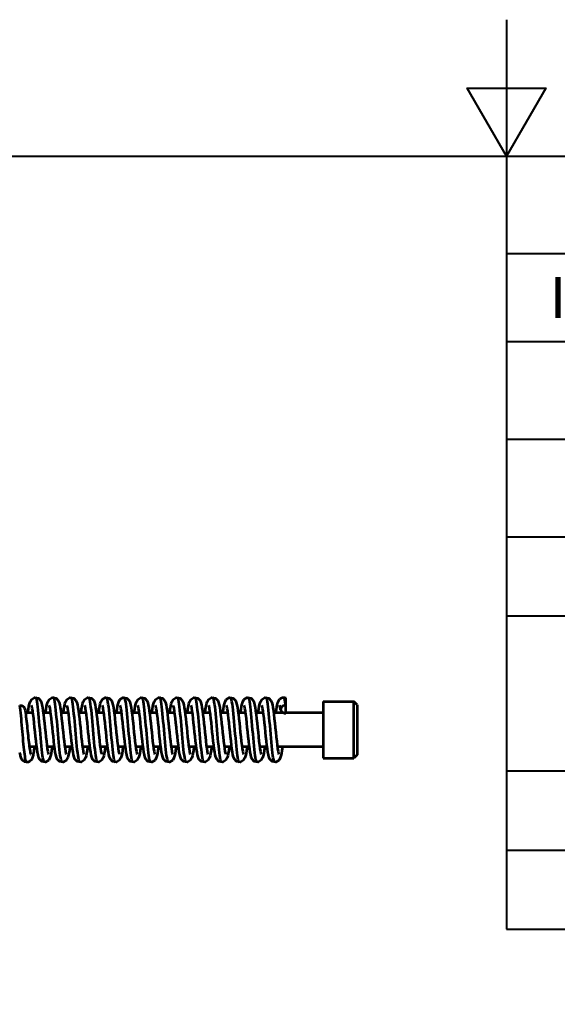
# Paper-space layout 'Drive Roller Sub Assy' of a CAD drawing. Header units: millimetres. Extents: x 0 to 297, y 0 to 210.
# Drawn here: x 112.8 to 152.2, y 137 to 210 of the extents above; entities that cross this region are included whole.
import ezdxf

# ---------------------------------------------------------------- set-up
doc = ezdxf.new("R2010")
doc.units = ezdxf.units.MM
for name, color, linetype, lineweight in [('2dTransBorder', 7, 'Continuous', 35), ('Tangent Edges', 7, 'Continuous', 50), ('Visible Edges', 7, 'Continuous', 50)]:
    doc.layers.add(name, color=color, linetype=linetype, lineweight=lineweight)
doc.layers.add('Title', color=7, linetype='Continuous')
doc.styles.get("Standard").update_dxf_attribs({"font": 'ARIAL.TTF'})

# ---------------------------------------------------------------- blocks, each defined once
blk = doc.blocks.new('*T24')
at = {"color": 0, "lineweight": -2}
for p, q in [((0, 0), (16.424, 0)), ((0, 0), (0, -7.135)), ((16.424, 0), (33.12, 0)), ((33.12, 0), (69.767, 0)), ((69.767, 0), (105.193, 0)), ((105.193, 0), (138.5, 0)), ((138.5, 0), (138.5, -7.135)), ((0, -7.135), (16.424, -7.135)), ((0, -7.135), (0, -13.604)), ((16.424, -7.135), (33.12, -7.135)), ((16.424, -7.135), (16.424, -13.604)), ((33.12, -7.135), (69.767, -7.135)), ((33.12, -7.135), (33.12, -13.604)), ((69.767, -7.135), (105.193, -7.135)), ((69.767, -7.135), (69.767, -13.604)), ((105.193, -7.135), (138.5, -7.135)), ((105.193, -7.135), (105.193, -13.604)), ((138.5, -7.135), (138.5, -13.604)), ((0, -13.604), (16.424, -13.604)), ((0, -13.604), (0, -20.768)), ((16.424, -13.604), (33.12, -13.604)), ((16.424, -13.604), (16.424, -20.768)), ((33.12, -13.604), (69.767, -13.604)), ((33.12, -13.604), (33.12, -20.768)), ((69.767, -13.604), (105.193, -13.604)), ((69.767, -13.604), (69.767, -20.768)), ((105.193, -13.604), (138.5, -13.604)), ((105.193, -13.604), (105.193, -20.768)), ((138.5, -13.604), (138.5, -20.768)), ((0, -20.768), (16.424, -20.768)), ((0, -20.768), (0, -27.93)), ((16.424, -20.768), (33.12, -20.768)), ((16.424, -20.768), (16.424, -27.93)), ((33.12, -20.768), (69.767, -20.768)), ((33.12, -20.768), (33.12, -27.93)), ((69.767, -20.768), (105.193, -20.768)), ((69.767, -20.768), (69.767, -27.93)), ((105.193, -20.768), (138.5, -20.768)), ((105.193, -20.768), (105.193, -27.93)), ((138.5, -20.768), (138.5, -27.93)), ((0, -27.93), (16.424, -27.93)), ((0, -27.93), (0, -33.732)), ((16.424, -27.93), (33.12, -27.93)), ((16.424, -27.93), (16.424, -33.732)), ((33.12, -27.93), (69.767, -27.93)), ((33.12, -27.93), (33.12, -33.732)), ((69.767, -27.93), (105.193, -27.93)), ((69.767, -27.93), (69.767, -33.732)), ((105.193, -27.93), (138.5, -27.93)), ((105.193, -27.93), (105.193, -33.732)), ((138.5, -27.93), (138.5, -33.732)), ((0, -33.732), (16.424, -33.732)), ((0, -33.732), (0, -45.105)), ((16.424, -33.732), (33.12, -33.732)), ((16.424, -33.732), (16.424, -45.105)), ((33.12, -33.732), (69.767, -33.732)), ((33.12, -33.732), (33.12, -45.105)), ((69.767, -33.732), (105.193, -33.732)), ((69.767, -33.732), (69.767, -45.105)), ((105.193, -33.732), (138.5, -33.732)), ((105.193, -33.732), (105.193, -45.105)), ((138.5, -33.732), (138.5, -45.105)), ((0, -45.105), (16.424, -45.105)), ((0, -45.105), (0, -50.907)), ((16.424, -45.105), (33.12, -45.105)), ((16.424, -45.105), (16.424, -50.907)), ((33.12, -45.105), (69.767, -45.105)), ((33.12, -45.105), (33.12, -50.907)), ((69.767, -45.105), (105.193, -45.105)), ((69.767, -45.105), (69.767, -50.907)), ((105.193, -45.105), (138.5, -45.105)), ((105.193, -45.105), (105.193, -50.907)), ((138.5, -45.105), (138.5, -50.907)), ((0, -50.907), (16.424, -50.907)), ((0, -50.907), (0, -56.709)), ((16.424, -50.907), (33.12, -50.907)), ((16.424, -50.907), (16.424, -56.709)), ((33.12, -50.907), (69.767, -50.907)), ((33.12, -50.907), (33.12, -56.709)), ((69.767, -50.907), (105.193, -50.907)), ((69.767, -50.907), (69.767, -56.709)), ((105.193, -50.907), (138.5, -50.907)), ((105.193, -50.907), (105.193, -56.709)), ((138.5, -50.907), (138.5, -56.709)), ((0, -56.709), (16.424, -56.709)), ((16.424, -56.709), (33.12, -56.709)), ((33.12, -56.709), (69.767, -56.709)), ((69.767, -56.709), (105.193, -56.709)), ((105.193, -56.709), (138.5, -56.709))]:
    blk.add_line(p, q, dxfattribs=at)
at = {"color": 0}
for s, insert, char_height, width, attachment_point in [('Parts List', (69.25, -3.568), 3.5, 138.1, 5), ('Qty', (24.772, -10.37), 3, 16.29505, 5), ('File Name', (51.443, -10.37), 3, 36.24766, 5), ('Description', (87.48, -10.37), 3, 35.02607, 5), ('Blank', (121.847, -10.37), 3, 32.90676, 5), ('ITEM', (8.212, -10.37), 3, 16.02446, 5), ('See Drg VW252-02-203-2', (105.393, -17.186), 2.5, 32.90676, 4), ('1', (8.212, -17.186), 2.5, 16.02446, 5), ('1', (24.772, -17.186), 2.5, 16.29505, 5), ('VW252-02-0203-2', (33.32, -17.186), 2.5, 36.24766, 4), ('Drive Roller', (69.967, -17.186), 2.5, 35.02607, 4), ('See Drg VW252-02-1000', (105.393, -24.349), 2.5, 32.90676, 4), ('Brg.Block Slide', (69.967, -24.349), 2.5, 35.02607, 4), ('2', (8.212, -24.349), 2.5, 16.02446, 5), ('2', (24.772, -24.349), 2.5, 16.29505, 5), ('VW252-02-1000', (33.32, -24.349), 2.5, 36.24766, 4), ('3', (8.212, -30.831), 2.5, 16.02446, 5), ('2', (24.772, -30.831), 2.5, 16.29505, 5), ('M10X115LN', (33.32, -30.831), 2.5, 36.24766, 4), ('AllenBolt M10x115', (69.967, -30.831), 2.5, 35.02607, 4), ('B.O.', (105.393, -30.831), 2.5, 32.90676, 4), ('SS Coil Spring ID-13, Nos of Coil-15, WIre Dia.-3', (69.967, -39.419), 2.5, 35.02607, 4), ('4', (8.212, -39.419), 2.5, 16.02446, 5), ('2', (24.772, -39.419), 2.5, 16.29505, 5), ('VW252-02-0304', (33.32, -39.419), 2.5, 36.24766, 4), ('B.O.', (105.393, -39.419), 2.5, 32.90676, 4), ('NYLON_GEAR', (33.32, -48.006), 2.5, 36.24766, 4), ('Spl Gear', (69.967, -48.006), 2.5, 35.02607, 4), ('See Drg VW02-210', (105.393, -48.006), 2.5, 32.90676, 4), ('5', (8.212, -48.006), 2.5, 16.02446, 5), ('1', (24.772, -48.006), 2.5, 16.29505, 5), ('6', (8.212, -53.808), 2.5, 16.02446, 5), ('2', (24.772, -53.808), 2.5, 16.29505, 5), ('M10_NUT', (33.32, -53.808), 2.5, 36.24766, 4), ('S Hex Nut M10', (69.967, -53.808), 2.5, 35.02607, 4), ('B.O.', (105.393, -53.808), 2.5, 32.90676, 4)]:
    blk.add_mtext(s, dxfattribs=dict(at, insert=insert, char_height=char_height, width=width, attachment_point=attachment_point))
blk = doc.blocks.new('Default Border')
at = {"layer": '2dTransBorder', "color": 179, "linetype": 'Continuous', "lineweight": 25, "true_color": 0x262659}
for points in [[(148.5, 210), (148.5, 200), (145.613, 205), (151.387, 205), (148.5, 200)], [(10, 10), (10, 200), (287, 200), (287, 10), (10, 10)]]:
    blk.add_lwpolyline(points, dxfattribs=at)
blk = doc.blocks.new('Title')
at = {"layer": '2dTransBorder'}
blk.add_blockref('Default Border', (-10, -10), dxfattribs=at)

psp = doc.layouts.new('Drive Roller Sub Assy')

# ---------------------------------------------------------------- linework, layer by layer
at = {"layer": 'Tangent Edges', "color": 179, "linetype": 'Continuous', "lineweight": 35, "true_color": 0x262659}
for points in [[(113.394, 159.162), (113.43, 159.419), (113.466, 159.639), (113.504, 159.821), (113.552, 159.977), (113.645, 160.138), (113.874, 160.278), (114.16, 160.23), (114.319, 160.061), (114.382, 159.909), (114.425, 159.743), (114.462, 159.544), (114.498, 159.308), (114.533, 159.036), (114.568, 158.733), (114.604, 158.411), (114.639, 158.074), (114.674, 157.734), (114.709, 157.4), (114.744, 157.083), (114.779, 156.792), (114.814, 156.537), (114.848, 156.329), (114.879, 156.181), (114.898, 156.119)], [(114.694, 159.162), (114.73, 159.419), (114.766, 159.639), (114.804, 159.821), (114.852, 159.977), (114.945, 160.138), (115.174, 160.278), (115.46, 160.23), (115.619, 160.061), (115.682, 159.909), (115.725, 159.743), (115.762, 159.544), (115.798, 159.308), (115.833, 159.036), (115.868, 158.733), (115.904, 158.411), (115.939, 158.074), (115.974, 157.734), (116.009, 157.4), (116.044, 157.083), (116.079, 156.792), (116.114, 156.537), (116.148, 156.329), (116.179, 156.181), (116.198, 156.119)], [(115.994, 159.162), (116.03, 159.419), (116.066, 159.639), (116.104, 159.821), (116.152, 159.977), (116.244, 160.138), (116.473, 160.278), (116.759, 160.23), (116.919, 160.062), (116.982, 159.909), (117.024, 159.745), (117.061, 159.546), (117.097, 159.309), (117.133, 159.036), (117.168, 158.735), (117.204, 158.411), (117.239, 158.075), (117.274, 157.734), (117.309, 157.401), (117.344, 157.084), (117.379, 156.793), (117.414, 156.538), (117.448, 156.33), (117.479, 156.181), (117.498, 156.119)], [(117.294, 159.162), (117.33, 159.419), (117.366, 159.639), (117.404, 159.821), (117.452, 159.977), (117.545, 160.138), (117.774, 160.278), (118.06, 160.23), (118.219, 160.061), (118.282, 159.909), (118.325, 159.743), (118.362, 159.544), (118.398, 159.308), (118.433, 159.036), (118.468, 158.733), (118.504, 158.411), (118.539, 158.074), (118.574, 157.734), (118.609, 157.4), (118.644, 157.083), (118.679, 156.792), (118.714, 156.537), (118.748, 156.329), (118.779, 156.181), (118.798, 156.119)], [(118.594, 159.162), (118.63, 159.419), (118.666, 159.639), (118.704, 159.821), (118.752, 159.977), (118.844, 160.138), (119.073, 160.278), (119.359, 160.23), (119.519, 160.062), (119.582, 159.909), (119.624, 159.745), (119.661, 159.546), (119.697, 159.309), (119.733, 159.036), (119.768, 158.735), (119.804, 158.411), (119.839, 158.075), (119.874, 157.734), (119.909, 157.401), (119.944, 157.084), (119.979, 156.793), (120.014, 156.538), (120.048, 156.33), (120.079, 156.181), (120.098, 156.119)], [(119.894, 159.162), (119.93, 159.419), (119.966, 159.639), (120.004, 159.821), (120.052, 159.977), (120.145, 160.138), (120.374, 160.278), (120.66, 160.23), (120.819, 160.061), (120.882, 159.909), (120.925, 159.743), (120.962, 159.544), (120.998, 159.308), (121.033, 159.036), (121.068, 158.733), (121.104, 158.411), (121.139, 158.074), (121.174, 157.734), (121.209, 157.4), (121.244, 157.083), (121.279, 156.792), (121.314, 156.537), (121.348, 156.329), (121.379, 156.181), (121.398, 156.119)], [(121.194, 159.162), (121.23, 159.419), (121.266, 159.639), (121.304, 159.821), (121.352, 159.977), (121.444, 160.138), (121.673, 160.278), (121.959, 160.23), (122.119, 160.062), (122.182, 159.909), (122.224, 159.745), (122.261, 159.546), (122.297, 159.309), (122.333, 159.036), (122.368, 158.735), (122.404, 158.411), (122.439, 158.075), (122.474, 157.734), (122.509, 157.401), (122.544, 157.084), (122.579, 156.793), (122.614, 156.538), (122.648, 156.33), (122.679, 156.181), (122.698, 156.119)], [(122.494, 159.162), (122.53, 159.419), (122.566, 159.639), (122.604, 159.821), (122.652, 159.977), (122.745, 160.138), (122.974, 160.278), (123.26, 160.23), (123.419, 160.061), (123.482, 159.909), (123.525, 159.743), (123.562, 159.544), (123.598, 159.308), (123.633, 159.036), (123.668, 158.733), (123.704, 158.411), (123.739, 158.074), (123.774, 157.734), (123.809, 157.4), (123.844, 157.083), (123.879, 156.792), (123.914, 156.537), (123.948, 156.329), (123.979, 156.181), (123.998, 156.119)], [(123.794, 159.162), (123.83, 159.419), (123.866, 159.639), (123.904, 159.821), (123.952, 159.977), (124.044, 160.138), (124.273, 160.278), (124.559, 160.23), (124.719, 160.062), (124.782, 159.909), (124.824, 159.745), (124.861, 159.546), (124.897, 159.309), (124.933, 159.036), (124.968, 158.735), (125.004, 158.411), (125.039, 158.075), (125.074, 157.734), (125.109, 157.401), (125.144, 157.084), (125.179, 156.793), (125.214, 156.538), (125.248, 156.33), (125.279, 156.181), (125.298, 156.119)], [(125.094, 159.162), (125.13, 159.419), (125.166, 159.639), (125.204, 159.821), (125.252, 159.977), (125.345, 160.138), (125.574, 160.278), (125.86, 160.23), (126.019, 160.061), (126.082, 159.909), (126.125, 159.743), (126.162, 159.544), (126.198, 159.308), (126.233, 159.036), (126.268, 158.733), (126.304, 158.411), (126.339, 158.074), (126.374, 157.734), (126.409, 157.4), (126.444, 157.083), (126.479, 156.792), (126.514, 156.537), (126.548, 156.329), (126.579, 156.181), (126.598, 156.119)], [(126.394, 159.162), (126.43, 159.419), (126.466, 159.639), (126.504, 159.821), (126.552, 159.977), (126.644, 160.138), (126.873, 160.278), (127.159, 160.23), (127.319, 160.062), (127.382, 159.909), (127.424, 159.745), (127.461, 159.546), (127.497, 159.309), (127.533, 159.036), (127.568, 158.735), (127.604, 158.411), (127.639, 158.075), (127.674, 157.734), (127.709, 157.401), (127.744, 157.084), (127.779, 156.793), (127.814, 156.538), (127.848, 156.33), (127.879, 156.181), (127.898, 156.119)], [(127.694, 159.162), (127.73, 159.419), (127.766, 159.639), (127.804, 159.821), (127.852, 159.977), (127.945, 160.138), (128.174, 160.278), (128.46, 160.23), (128.619, 160.061), (128.682, 159.909), (128.725, 159.743), (128.762, 159.544), (128.798, 159.308), (128.833, 159.036), (128.868, 158.733), (128.904, 158.411), (128.939, 158.074), (128.974, 157.734), (129.009, 157.4), (129.044, 157.083), (129.079, 156.792), (129.114, 156.537), (129.148, 156.329), (129.179, 156.181), (129.198, 156.119)], [(128.994, 159.162), (129.03, 159.419), (129.066, 159.639), (129.104, 159.821), (129.152, 159.977), (129.244, 160.138), (129.473, 160.278), (129.759, 160.23), (129.919, 160.062), (129.982, 159.909), (130.024, 159.745), (130.061, 159.546), (130.097, 159.309), (130.133, 159.036), (130.168, 158.735), (130.204, 158.411), (130.239, 158.075), (130.274, 157.734), (130.309, 157.401), (130.344, 157.084), (130.379, 156.793), (130.414, 156.538), (130.448, 156.33), (130.479, 156.181), (130.498, 156.119)], [(130.294, 159.162), (130.33, 159.419), (130.366, 159.639), (130.404, 159.821), (130.452, 159.977), (130.545, 160.138), (130.774, 160.278), (131.06, 160.23), (131.219, 160.061), (131.282, 159.909), (131.325, 159.743), (131.362, 159.544), (131.398, 159.308), (131.433, 159.036), (131.468, 158.733), (131.504, 158.411), (131.539, 158.074), (131.574, 157.734), (131.609, 157.4), (131.644, 157.083), (131.679, 156.792), (131.714, 156.537), (131.748, 156.329), (131.779, 156.181), (131.798, 156.119)], [(131.594, 159.162), (131.604, 159.238), (131.614, 159.312), (131.624, 159.382), (131.634, 159.45), (131.645, 159.515), (131.655, 159.576), (131.665, 159.635), (131.676, 159.69), (131.686, 159.742), (131.697, 159.792), (131.709, 159.839), (131.722, 159.884), (131.735, 159.928), (131.75, 159.97), (131.767, 160.013), (131.789, 160.058), (131.819, 160.104), (131.858, 160.154), (131.911, 160.202), (131.977, 160.244), (132.055, 160.274), (132.138, 160.286), (132.223, 160.281), (132.304, 160.258)], [(113.177, 159.451), (113.195, 159.323), (113.214, 159.185), (113.233, 159.038), (113.251, 158.884), (113.27, 158.722), (113.288, 158.554), (113.307, 158.381), (113.325, 158.206), (113.343, 158.028), (113.362, 157.85), (113.38, 157.672), (113.399, 157.497), (113.417, 157.326), (113.436, 157.159), (113.454, 156.999), (113.473, 156.847), (113.491, 156.704), (113.509, 156.572), (113.527, 156.453), (113.545, 156.348), (113.562, 156.258), (113.578, 156.187), (113.591, 156.138), (113.598, 156.119)], [(115.167, 156.662), (115.131, 156.405), (115.095, 156.185), (115.057, 156.004), (115.009, 155.847), (114.917, 155.686), (114.688, 155.546), (114.401, 155.594), (114.242, 155.762), (114.179, 155.915), (114.137, 156.079), (114.1, 156.278), (114.064, 156.515), (114.028, 156.788), (113.993, 157.089), (113.958, 157.413), (113.922, 157.749), (113.887, 158.089), (113.852, 158.422), (113.817, 158.74), (113.782, 159.03), (113.747, 159.286), (113.713, 159.494), (113.682, 159.643), (113.663, 159.705)], [(116.467, 156.662), (116.431, 156.405), (116.395, 156.185), (116.357, 156.004), (116.309, 155.847), (116.217, 155.686), (115.988, 155.546), (115.701, 155.594), (115.542, 155.762), (115.479, 155.915), (115.437, 156.079), (115.4, 156.278), (115.364, 156.515), (115.328, 156.788), (115.293, 157.089), (115.258, 157.413), (115.222, 157.749), (115.187, 158.089), (115.152, 158.422), (115.117, 158.74), (115.082, 159.03), (115.047, 159.286), (115.013, 159.494), (114.982, 159.643), (114.963, 159.705)], [(117.767, 156.662), (117.731, 156.405), (117.695, 156.185), (117.657, 156.004), (117.609, 155.847), (117.517, 155.686), (117.288, 155.546), (117.001, 155.594), (116.842, 155.762), (116.779, 155.915), (116.737, 156.079), (116.7, 156.278), (116.664, 156.515), (116.628, 156.788), (116.593, 157.089), (116.558, 157.413), (116.522, 157.749), (116.487, 158.089), (116.452, 158.422), (116.417, 158.74), (116.382, 159.03), (116.347, 159.286), (116.313, 159.494), (116.282, 159.643), (116.263, 159.705)], [(119.067, 156.662), (119.031, 156.405), (118.995, 156.185), (118.957, 156.004), (118.909, 155.847), (118.817, 155.686), (118.588, 155.546), (118.301, 155.594), (118.142, 155.762), (118.079, 155.915), (118.037, 156.079), (118, 156.278), (117.964, 156.515), (117.928, 156.788), (117.893, 157.089), (117.858, 157.413), (117.822, 157.749), (117.787, 158.089), (117.752, 158.422), (117.717, 158.74), (117.682, 159.03), (117.647, 159.286), (117.613, 159.494), (117.582, 159.643), (117.563, 159.705)], [(120.367, 156.662), (120.331, 156.405), (120.295, 156.185), (120.257, 156.004), (120.209, 155.847), (120.117, 155.686), (119.888, 155.546), (119.601, 155.594), (119.442, 155.762), (119.379, 155.915), (119.337, 156.079), (119.3, 156.278), (119.264, 156.515), (119.228, 156.788), (119.193, 157.089), (119.158, 157.413), (119.122, 157.749), (119.087, 158.089), (119.052, 158.422), (119.017, 158.74), (118.982, 159.03), (118.947, 159.286), (118.913, 159.494), (118.882, 159.643), (118.863, 159.705)], [(121.667, 156.662), (121.631, 156.405), (121.595, 156.185), (121.557, 156.004), (121.509, 155.847), (121.417, 155.686), (121.188, 155.546), (120.901, 155.594), (120.742, 155.762), (120.679, 155.915), (120.637, 156.079), (120.6, 156.278), (120.564, 156.515), (120.528, 156.788), (120.493, 157.089), (120.458, 157.413), (120.422, 157.749), (120.387, 158.089), (120.352, 158.422), (120.317, 158.74), (120.282, 159.03), (120.247, 159.286), (120.213, 159.494), (120.182, 159.643), (120.163, 159.705)], [(122.967, 156.662), (122.931, 156.405), (122.895, 156.185), (122.857, 156.004), (122.809, 155.847), (122.717, 155.686), (122.488, 155.546), (122.201, 155.594), (122.042, 155.762), (121.979, 155.915), (121.937, 156.079), (121.9, 156.278), (121.864, 156.515), (121.828, 156.788), (121.793, 157.089), (121.758, 157.413), (121.722, 157.749), (121.687, 158.089), (121.652, 158.422), (121.617, 158.74), (121.582, 159.03), (121.547, 159.286), (121.513, 159.494), (121.482, 159.643), (121.463, 159.705)], [(124.267, 156.662), (124.231, 156.405), (124.195, 156.185), (124.157, 156.004), (124.109, 155.847), (124.017, 155.686), (123.788, 155.546), (123.501, 155.594), (123.342, 155.762), (123.279, 155.915), (123.237, 156.079), (123.2, 156.278), (123.164, 156.515), (123.128, 156.788), (123.093, 157.089), (123.058, 157.413), (123.022, 157.749), (122.987, 158.089), (122.952, 158.422), (122.917, 158.74), (122.882, 159.03), (122.847, 159.286), (122.813, 159.494), (122.782, 159.643), (122.763, 159.705)], [(125.567, 156.662), (125.531, 156.405), (125.495, 156.185), (125.457, 156.004), (125.409, 155.847), (125.317, 155.686), (125.088, 155.546), (124.801, 155.594), (124.642, 155.762), (124.579, 155.915), (124.537, 156.079), (124.5, 156.278), (124.464, 156.515), (124.428, 156.788), (124.393, 157.089), (124.358, 157.413), (124.322, 157.749), (124.287, 158.089), (124.252, 158.422), (124.217, 158.74), (124.182, 159.03), (124.147, 159.286), (124.113, 159.494), (124.082, 159.643), (124.063, 159.705)], [(126.867, 156.662), (126.831, 156.405), (126.795, 156.185), (126.757, 156.004), (126.709, 155.847), (126.617, 155.686), (126.388, 155.546), (126.101, 155.594), (125.942, 155.762), (125.879, 155.915), (125.837, 156.079), (125.8, 156.278), (125.764, 156.515), (125.728, 156.788), (125.693, 157.089), (125.658, 157.413), (125.622, 157.749), (125.587, 158.089), (125.552, 158.422), (125.517, 158.74), (125.482, 159.03), (125.447, 159.286), (125.413, 159.494), (125.382, 159.643), (125.363, 159.705)], [(128.167, 156.662), (128.131, 156.405), (128.095, 156.185), (128.057, 156.004), (128.009, 155.847), (127.917, 155.686), (127.688, 155.546), (127.401, 155.594), (127.242, 155.762), (127.179, 155.915), (127.137, 156.079), (127.1, 156.278), (127.064, 156.515), (127.028, 156.788), (126.993, 157.089), (126.958, 157.413), (126.922, 157.749), (126.887, 158.089), (126.852, 158.422), (126.817, 158.74), (126.782, 159.03), (126.747, 159.286), (126.713, 159.494), (126.682, 159.643), (126.663, 159.705)], [(129.467, 156.662), (129.431, 156.405), (129.395, 156.185), (129.357, 156.004), (129.309, 155.847), (129.217, 155.686), (128.988, 155.546), (128.701, 155.594), (128.542, 155.762), (128.479, 155.915), (128.437, 156.079), (128.4, 156.278), (128.364, 156.515), (128.328, 156.788), (128.293, 157.089), (128.258, 157.413), (128.222, 157.749), (128.187, 158.089), (128.152, 158.422), (128.117, 158.74), (128.082, 159.03), (128.047, 159.286), (128.013, 159.494), (127.982, 159.643), (127.963, 159.705)], [(130.767, 156.662), (130.731, 156.405), (130.695, 156.185), (130.657, 156.004), (130.609, 155.847), (130.517, 155.686), (130.288, 155.546), (130.001, 155.594), (129.842, 155.762), (129.779, 155.915), (129.737, 156.079), (129.7, 156.278), (129.664, 156.515), (129.628, 156.788), (129.593, 157.089), (129.558, 157.413), (129.522, 157.749), (129.487, 158.089), (129.452, 158.422), (129.417, 158.74), (129.382, 159.03), (129.347, 159.286), (129.313, 159.494), (129.282, 159.643), (129.263, 159.705)], [(132.067, 156.662), (132.031, 156.405), (131.995, 156.185), (131.956, 156.002), (131.909, 155.848), (131.817, 155.686), (131.588, 155.546), (131.301, 155.594), (131.142, 155.762), (131.079, 155.915), (131.037, 156.079), (131, 156.278), (130.964, 156.515), (130.928, 156.788), (130.893, 157.089), (130.858, 157.413), (130.822, 157.749), (130.787, 158.089), (130.752, 158.422), (130.717, 158.74), (130.682, 159.03), (130.647, 159.286), (130.613, 159.494), (130.582, 159.643), (130.563, 159.705)], [(131.932, 159.384), (131.928, 159.407), (131.925, 159.428), (131.921, 159.449), (131.917, 159.47), (131.914, 159.49), (131.91, 159.509), (131.907, 159.527), (131.903, 159.545), (131.9, 159.562), (131.896, 159.578), (131.893, 159.594), (131.89, 159.609), (131.887, 159.622), (131.884, 159.635), (131.881, 159.647), (131.878, 159.658), (131.875, 159.668), (131.872, 159.677), (131.87, 159.685), (131.868, 159.692), (131.866, 159.697), (131.865, 159.701), (131.864, 159.704), (131.863, 159.705)], [(113.867, 156.662), (113.851, 156.541), (113.835, 156.428), (113.818, 156.321), (113.802, 156.223), (113.785, 156.133), (113.768, 156.051), (113.75, 155.975), (113.729, 155.904), (113.704, 155.835), (113.671, 155.764), (113.619, 155.688), (113.535, 155.61), (113.418, 155.553), (113.283, 155.538), (113.152, 155.568), (113.045, 155.634), (112.973, 155.713), (112.928, 155.788), (112.899, 155.857), (112.876, 155.925), (112.856, 155.997), (112.838, 156.075), (112.821, 156.16), (112.804, 156.252)]]:
    psp.add_lwpolyline(points, dxfattribs=at)
at = {"layer": 'Tangent Edges', "color": 179, "linetype": 'Continuous', "lineweight": 35, "true_color": 0x1a1a3e}
for points in [[(114.606, 155.537), (114.578, 155.558), (114.551, 155.619), (114.524, 155.718), (114.497, 155.855), (114.47, 156.028), (114.443, 156.233), (114.416, 156.467), (114.389, 156.725), (114.362, 157.003), (114.335, 157.297), (114.308, 157.602), (114.281, 157.912), (114.253, 158.222), (114.226, 158.526), (114.199, 158.821), (114.172, 159.099), (114.145, 159.358), (114.118, 159.591), (114.091, 159.796), (114.064, 159.968), (114.037, 160.106), (114.01, 160.206), (113.983, 160.266), (113.956, 160.286)], [(115.906, 155.537), (115.878, 155.557), (115.851, 155.618), (115.824, 155.718), (115.797, 155.856), (115.77, 156.028), (115.743, 156.233), (115.716, 156.466), (115.689, 156.725), (115.662, 157.003), (115.635, 157.297), (115.608, 157.602), (115.581, 157.912), (115.553, 158.222), (115.526, 158.527), (115.499, 158.82), (115.472, 159.099), (115.445, 159.357), (115.418, 159.591), (115.391, 159.796), (115.364, 159.968), (115.337, 160.106), (115.31, 160.206), (115.283, 160.266), (115.256, 160.286)], [(117.206, 155.538), (117.178, 155.558), (117.151, 155.618), (117.124, 155.718), (117.097, 155.856), (117.07, 156.028), (117.043, 156.233), (117.016, 156.466), (116.989, 156.725), (116.962, 157.003), (116.935, 157.297), (116.908, 157.602), (116.881, 157.912), (116.853, 158.222), (116.826, 158.527), (116.799, 158.821), (116.772, 159.099), (116.745, 159.357), (116.718, 159.591), (116.691, 159.796), (116.664, 159.968), (116.637, 160.105), (116.61, 160.205), (116.583, 160.266), (116.556, 160.287)], [(118.506, 155.537), (118.478, 155.558), (118.451, 155.619), (118.424, 155.718), (118.397, 155.855), (118.37, 156.028), (118.343, 156.233), (118.316, 156.466), (118.289, 156.724), (118.262, 157.003), (118.235, 157.297), (118.208, 157.602), (118.181, 157.912), (118.153, 158.222), (118.126, 158.526), (118.099, 158.821), (118.072, 159.099), (118.045, 159.358), (118.018, 159.591), (117.991, 159.796), (117.964, 159.968), (117.937, 160.106), (117.91, 160.205), (117.883, 160.266), (117.856, 160.286)], [(119.806, 155.537), (119.778, 155.557), (119.751, 155.618), (119.724, 155.718), (119.697, 155.856), (119.67, 156.028), (119.643, 156.233), (119.616, 156.467), (119.589, 156.725), (119.562, 157.003), (119.535, 157.297), (119.508, 157.602), (119.481, 157.912), (119.453, 158.222), (119.426, 158.527), (119.399, 158.82), (119.372, 159.099), (119.345, 159.358), (119.318, 159.591), (119.291, 159.796), (119.264, 159.968), (119.237, 160.106), (119.21, 160.206), (119.183, 160.266), (119.156, 160.286)], [(121.106, 155.538), (121.078, 155.558), (121.051, 155.618), (121.024, 155.718), (120.997, 155.856), (120.97, 156.028), (120.943, 156.233), (120.916, 156.466), (120.889, 156.725), (120.862, 157.003), (120.835, 157.297), (120.808, 157.602), (120.781, 157.912), (120.753, 158.222), (120.726, 158.527), (120.699, 158.821), (120.672, 159.099), (120.645, 159.357), (120.618, 159.591), (120.591, 159.796), (120.564, 159.968), (120.537, 160.105), (120.51, 160.205), (120.483, 160.266), (120.456, 160.287)], [(122.406, 155.537), (122.378, 155.558), (122.351, 155.619), (122.324, 155.718), (122.297, 155.855), (122.27, 156.028), (122.243, 156.233), (122.216, 156.466), (122.189, 156.724), (122.162, 157.003), (122.135, 157.297), (122.108, 157.602), (122.081, 157.912), (122.053, 158.222), (122.026, 158.526), (121.999, 158.821), (121.972, 159.099), (121.945, 159.357), (121.918, 159.591), (121.891, 159.796), (121.864, 159.969), (121.837, 160.106), (121.81, 160.205), (121.783, 160.266), (121.756, 160.287)], [(123.706, 155.537), (123.678, 155.557), (123.651, 155.618), (123.624, 155.718), (123.597, 155.856), (123.57, 156.028), (123.543, 156.233), (123.516, 156.467), (123.489, 156.725), (123.462, 157.003), (123.435, 157.297), (123.408, 157.602), (123.381, 157.912), (123.353, 158.222), (123.326, 158.526), (123.299, 158.82), (123.272, 159.099), (123.245, 159.358), (123.218, 159.591), (123.191, 159.796), (123.164, 159.968), (123.137, 160.106), (123.11, 160.206), (123.083, 160.266), (123.056, 160.286)], [(125.006, 155.538), (124.978, 155.558), (124.951, 155.618), (124.924, 155.718), (124.897, 155.856), (124.87, 156.028), (124.843, 156.233), (124.816, 156.466), (124.789, 156.725), (124.762, 157.003), (124.735, 157.297), (124.708, 157.602), (124.681, 157.912), (124.653, 158.222), (124.626, 158.527), (124.599, 158.821), (124.572, 159.099), (124.545, 159.357), (124.518, 159.591), (124.491, 159.796), (124.464, 159.968), (124.437, 160.105), (124.41, 160.205), (124.383, 160.266), (124.356, 160.287)], [(126.306, 155.537), (126.278, 155.558), (126.251, 155.618), (126.224, 155.718), (126.197, 155.855), (126.17, 156.028), (126.143, 156.233), (126.116, 156.466), (126.089, 156.724), (126.062, 157.003), (126.035, 157.297), (126.008, 157.602), (125.981, 157.912), (125.953, 158.222), (125.926, 158.526), (125.899, 158.821), (125.872, 159.099), (125.845, 159.357), (125.818, 159.591), (125.791, 159.796), (125.764, 159.969), (125.737, 160.106), (125.71, 160.205), (125.683, 160.266), (125.656, 160.287)], [(127.606, 155.537), (127.578, 155.557), (127.551, 155.618), (127.524, 155.718), (127.497, 155.855), (127.47, 156.028), (127.443, 156.233), (127.416, 156.467), (127.389, 156.725), (127.362, 157.003), (127.335, 157.297), (127.308, 157.602), (127.281, 157.912), (127.253, 158.222), (127.226, 158.526), (127.199, 158.82), (127.172, 159.099), (127.145, 159.358), (127.118, 159.591), (127.091, 159.796), (127.064, 159.968), (127.037, 160.106), (127.01, 160.206), (126.983, 160.266), (126.956, 160.286)], [(128.906, 155.538), (128.878, 155.558), (128.851, 155.618), (128.824, 155.718), (128.797, 155.856), (128.77, 156.028), (128.743, 156.233), (128.716, 156.466), (128.689, 156.725), (128.662, 157.003), (128.635, 157.297), (128.608, 157.602), (128.581, 157.912), (128.553, 158.222), (128.526, 158.527), (128.499, 158.821), (128.472, 159.099), (128.445, 159.357), (128.418, 159.591), (128.391, 159.796), (128.364, 159.968), (128.337, 160.105), (128.31, 160.206), (128.283, 160.266), (128.256, 160.286)], [(130.206, 155.537), (130.178, 155.558), (130.151, 155.618), (130.124, 155.718), (130.097, 155.855), (130.07, 156.028), (130.043, 156.233), (130.016, 156.466), (129.989, 156.724), (129.962, 157.003), (129.935, 157.297), (129.908, 157.602), (129.881, 157.912), (129.853, 158.222), (129.826, 158.526), (129.799, 158.821), (129.772, 159.099), (129.745, 159.357), (129.718, 159.591), (129.691, 159.796), (129.664, 159.969), (129.637, 160.106), (129.61, 160.205), (129.583, 160.266), (129.556, 160.287)], [(131.506, 155.537), (131.478, 155.558), (131.451, 155.619), (131.424, 155.718), (131.397, 155.855), (131.37, 156.028), (131.343, 156.233), (131.316, 156.467), (131.289, 156.725), (131.262, 157.003), (131.235, 157.297), (131.208, 157.602), (131.181, 157.912), (131.153, 158.222), (131.126, 158.526), (131.099, 158.82), (131.072, 159.099), (131.045, 159.358), (131.018, 159.591), (130.991, 159.796), (130.964, 159.968), (130.937, 160.106), (130.91, 160.206), (130.883, 160.266), (130.856, 160.286)], [(132.304, 159.701), (132.298, 159.747), (132.292, 159.791), (132.285, 159.833), (132.279, 159.874), (132.273, 159.913), (132.267, 159.951), (132.261, 159.986), (132.255, 160.02), (132.248, 160.051), (132.242, 160.081), (132.236, 160.109), (132.23, 160.135), (132.224, 160.159), (132.217, 160.181), (132.211, 160.201), (132.205, 160.219), (132.199, 160.235), (132.193, 160.249), (132.186, 160.26), (132.18, 160.27), (132.174, 160.277), (132.168, 160.282), (132.162, 160.285), (132.156, 160.286)], [(113.306, 155.538), (113.285, 155.55), (113.264, 155.586), (113.243, 155.645), (113.222, 155.728), (113.201, 155.834), (113.18, 155.96), (113.159, 156.107), (113.138, 156.271), (113.117, 156.452), (113.097, 156.649), (113.076, 156.858), (113.055, 157.078), (113.034, 157.306), (113.013, 157.541), (112.992, 157.779), (112.971, 158.019), (112.95, 158.257), (112.929, 158.493), (112.909, 158.722), (112.888, 158.943), (112.867, 159.153), (112.846, 159.35), (112.825, 159.533), (112.804, 159.7)]]:
    psp.add_lwpolyline(points, dxfattribs=at).dxf.unprotected_set("ltscale", 0)
at = {"layer": 'Tangent Edges', "color": 179, "linetype": 'Continuous', "lineweight": 35, "true_color": 0x262659}
for centre, major_axis, start_param, end_param in [((112.804, 159.418), (0.375, 0), 0.115445, 1.570796), ((132.304, 159.418), (-0.375, 0), 4.712389, 7.853982)]:
    psp.add_ellipse(centre, major_axis=major_axis, ratio=0.753227, start_param=start_param, end_param=end_param, dxfattribs=at)
at = {"layer": 'Visible Edges', "color": 179, "linetype": 'Continuous', "lineweight": 35, "true_color": 0x262659}
for p, q in [((135.054, 159.987), (135.054, 159.368)), ((135.054, 159.987), (137.304, 159.987)), ((137.304, 159.368), (137.304, 159.987)), ((137.554, 159.737), (137.304, 159.987)), ((132.304, 159.136), (132.304, 159.701)), ((135.054, 159.368), (135.054, 155.837)), ((137.304, 155.837), (137.304, 159.368)), ((137.554, 159.737), (137.554, 159.193)), ((137.554, 159.193), (137.554, 156.087)), ((113.764, 159.162), (113.217, 159.162)), ((115.064, 159.162), (114.517, 159.162)), ((116.364, 159.162), (115.817, 159.162)), ((117.664, 159.162), (117.117, 159.162)), ((118.964, 159.162), (118.417, 159.162)), ((120.264, 159.162), (119.717, 159.162)), ((121.564, 159.162), (121.017, 159.162)), ((122.864, 159.162), (122.317, 159.162)), ((124.164, 159.162), (123.617, 159.162)), ((125.464, 159.162), (124.917, 159.162)), ((126.764, 159.162), (126.217, 159.162)), ((128.064, 159.162), (127.517, 159.162)), ((129.364, 159.162), (128.817, 159.162)), ((130.664, 159.162), (130.117, 159.162)), ((132.147, 159.162), (131.417, 159.162)), ((135.054, 159.162), (132.304, 159.162)), ((114.044, 156.662), (113.497, 156.662)), ((115.344, 156.662), (114.797, 156.662)), ((116.644, 156.662), (116.097, 156.662)), ((117.944, 156.662), (117.397, 156.662)), ((119.244, 156.662), (118.697, 156.662)), ((120.544, 156.662), (119.997, 156.662)), ((121.844, 156.662), (121.297, 156.662)), ((123.144, 156.662), (122.597, 156.662)), ((124.444, 156.662), (123.897, 156.662)), ((125.744, 156.662), (125.197, 156.662)), ((127.044, 156.662), (126.497, 156.662)), ((128.344, 156.662), (127.797, 156.662)), ((129.644, 156.662), (129.097, 156.662)), ((130.944, 156.662), (130.397, 156.662)), ((135.054, 156.662), (131.697, 156.662)), ((135.054, 155.837), (137.304, 155.837)), ((137.554, 156.087), (137.304, 155.837))]:
    psp.add_line(p, q, dxfattribs=at)
psp.add_lwpolyline([(132.304, 159.701), (132.304, 159.744), (132.304, 159.786), (132.304, 159.827), (132.304, 159.865), (132.304, 159.902), (132.304, 159.938), (132.304, 159.972), (132.304, 160.003), (132.304, 160.034), (132.304, 160.062), (132.304, 160.089), (132.304, 160.113), (132.304, 160.136), (132.304, 160.157), (132.304, 160.176), (132.304, 160.193), (132.304, 160.208), (132.304, 160.221), (132.304, 160.232), (132.304, 160.242), (132.304, 160.249), (132.304, 160.254), (132.304, 160.257), (132.304, 160.258)], dxfattribs=at)

# ---------------------------------------------------------------- block references
psp.add_blockref('*T24', (148.5, 200))
at = {"layer": 'Title'}
psp.add_blockref('Title', (10, 10), dxfattribs=at)

doc.saveas('drawing.dxf')
